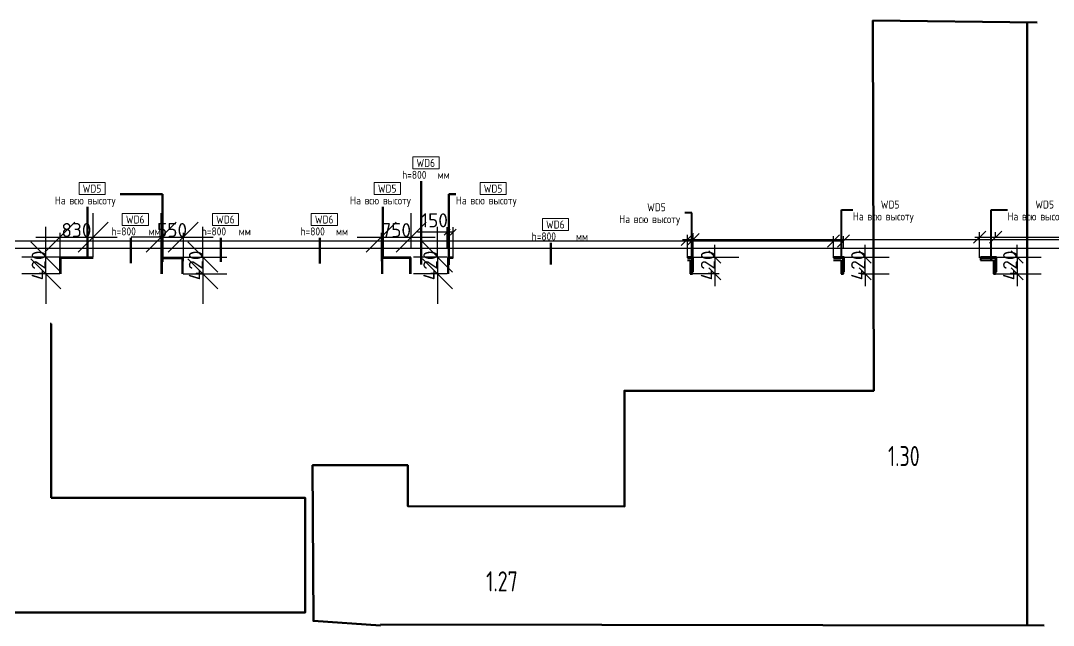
# Model space of a CAD drawing. Header units: millimetres. Extents: x -213547 to 415037, y -3642 to 106956.
# Drawn here: x 12982 to 38782, y 57722 to 72826 of the extents above; entities that cross this region are included whole.
import ezdxf

# ---------------------------------------------------------------- set-up
doc = ezdxf.new("R2010")
doc.units = ezdxf.units.MM
for name, color, linetype, lineweight in [('10)FK4', 3, 'Continuous', 50), ('5.5) Перег WD5', 3, 'Continuous', 40), ('A-AREA-IDEN', 7, 'Continuous', 9), ('A-WALL-IDEN', 7, 'Continuous', 9)]:
    doc.layers.add(name, color=color, linetype=linetype, lineweight=lineweight)
doc.styles.add('GOST Common_1', font='', dxfattribs={"width": 0.9, "height": 250})
doc.styles.add('ISOCPEUR_1', font='isocpeur.ttf', dxfattribs={"height": 350})
doc.styles.add('ISOCPEUR_4', font='isocpeur.ttf', dxfattribs={"width": 0.9, "height": 1000})
doc.styles.add('СПДС', font='ГОСТ тип А.ttf', dxfattribs={"width": 0.9})
doc.styles.get('GOST Common_1').set_extended_font_data('GOST Common')
doc.dimstyles.new('ISO-2_0_0_9К_Средний_округл2', dxfattribs={"dimscale": 304.8, "dimtxt": 199.196235, "dimasz": 0.492126, "dimexe": 0.393701, "dimexo": 0, "dimgap": 0, "dimtad": 1, "dimdec": 0, "dimrnd": 10, "dimzin": 0, "dimdsep": 46, "dimtxsty": 'ISOCPEUR_1', "dimblk1": 'OBLIQUE', "dimblk2": 'OBLIQUE', "dimsah": 1, "dimcen": 0.09, "dimdle": 0.393701, "dimazin": 0, "dimtfac": 1, "dimtdec": 4, "dimtix": 1, "dimtmove": 0, "dimatfit": 3, "dimfxl": 1, "dimtvp": 1, "dimtolj": 1, "dimtzin": 0, "dimarcsym": 2})
doc.dimstyles.new('ISO-2_0_0_9К_Средний_округл2_1', dxfattribs={"dimscale": 304.8, "dimtxt": 995.981176, "dimasz": 2.46063, "dimexe": 1.968504, "dimexo": 0, "dimgap": 0, "dimtad": 1, "dimdec": 0, "dimrnd": 10, "dimzin": 0, "dimdsep": 46, "dimtxsty": 'ISOCPEUR_4', "dimblk1": 'OBLIQUE', "dimblk2": 'OBLIQUE', "dimsah": 1, "dimcen": 0.09, "dimdle": 1.968504, "dimazin": 0, "dimtfac": 1, "dimtdec": 4, "dimtix": 1, "dimtmove": 0, "dimatfit": 3, "dimfxl": 1, "dimtvp": 1, "dimtolj": 1, "dimtzin": 0, "dimarcsym": 2})

# ---------------------------------------------------------------- blocks, each defined once
blk = doc.blocks.new('_Oblique')
at = {"color": 0, "linetype": 'ByBlock', "lineweight": -2}
blk.add_line((-0.5, -0.5), (0.5, 0.5), dxfattribs=at)
blk = doc.blocks.new('*D1951')
at = {"layer": '10)FK4', "color": 0, "lineweight": -2, "transparency": 16777216}
for p, q in [((23640, 67125), (23640, 67667)), ((23790, 66903), (23790, 67667)), ((23640, 67547), (22895, 67547)), ((23790, 67547), (23520, 67547))]:
    blk.add_line(p, q, dxfattribs=at)
at = {"layer": 'Defpoints', "color": 0, "transparency": 16777216}
for p in [(23790, 67547), (23640, 67125), (23790, 66903)]:
    blk.add_point(p, dxfattribs=at)
at = {"layer": '10)FK4', "color": 0, "lineweight": -2, "transparency": 16777216, "xscale": 150, "yscale": 150, "zscale": 150, "rotation": 180}
blk.add_blockref('_Oblique', (23640, 67547), dxfattribs=at)
at = {"layer": '10)FK4', "color": 0, "lineweight": -2, "transparency": 16777216, "xscale": 150, "yscale": 150, "zscale": 150}
blk.add_blockref('_Oblique', (23790, 67547), dxfattribs=at)
at = {"layer": '10)FK4', "color": 0, "transparency": 16777216, "insert": (22986, 68014), "char_height": 350, "width": 413.72, "attachment_point": 1, "line_spacing_factor": 1.149209, "style": 'ISOCPEUR_1'}
blk.add_mtext('\\A1;150', dxfattribs=at)
blk = doc.blocks.new('*D1952')
at = {"layer": '10)FK4', "color": 0, "lineweight": -2, "transparency": 16777216}
for p, q in [((23393, 66923), (23393, 67673)), ((23640, 66923), (22793, 66923)), ((23393, 66923), (23393, 66503)), ((23640, 66503), (22793, 66503)), ((23393, 66503), (23393, 65753))]:
    blk.add_line(p, q, dxfattribs=at)
at = {"layer": 'Defpoints', "color": 0, "transparency": 16777216}
for p in [(23640, 66923), (23393, 66503), (23640, 66503)]:
    blk.add_point(p, dxfattribs=at)
at = {"layer": '10)FK4', "color": 0, "lineweight": -2, "transparency": 16777216, "xscale": 750, "yscale": 750, "zscale": 750}
for p, rotation in [((23393, 66923), 270), ((23393, 66503), 90)]:
    blk.add_blockref('_Oblique', p, dxfattribs=dict(at, rotation=rotation))
at = {"layer": '10)FK4', "color": 0, "transparency": 16777216, "insert": (23218, 66713), "char_height": 350, "width": 478.07, "attachment_point": 5, "rotation": 90, "style": 'ISOCPEUR_1'}
blk.add_mtext('\\A1;420', dxfattribs=at)
blk = doc.blocks.new('*D1953')
at = {"layer": '10)FK4', "color": 0, "lineweight": -2, "transparency": 16777216}
for p, q in [((22740, 67125), (22740, 68019)), ((21390, 67419), (23340, 67419)), ((21990, 67525), (21990, 66819))]:
    blk.add_line(p, q, dxfattribs=at)
at = {"layer": 'Defpoints', "color": 0, "transparency": 16777216}
for p in [(21990, 67525), (22740, 67419), (22740, 67125)]:
    blk.add_point(p, dxfattribs=at)
at = {"layer": '10)FK4', "color": 0, "lineweight": -2, "transparency": 16777216, "xscale": 750, "yscale": 750, "zscale": 750, "rotation": 180}
blk.add_blockref('_Oblique', (21990, 67419), dxfattribs=at)
at = {"layer": '10)FK4', "color": 0, "lineweight": -2, "transparency": 16777216, "xscale": 750, "yscale": 750, "zscale": 750}
blk.add_blockref('_Oblique', (22740, 67419), dxfattribs=at)
at = {"layer": '10)FK4', "color": 0, "transparency": 16777216, "insert": (22365, 67594), "char_height": 350, "width": 455.09, "attachment_point": 5, "style": 'ISOCPEUR_1'}
blk.add_mtext('\\A1;750', dxfattribs=at)
blk = doc.blocks.new('*D1954')
at = {"layer": '10)FK4', "color": 0, "lineweight": -2, "transparency": 16777216}
for p, q in [((16490, 66923), (16490, 68021)), ((16490, 67421), (15740, 67421)), ((16490, 67421), (17040, 67421)), ((17040, 67527), (17040, 66821)), ((17040, 67421), (17790, 67421))]:
    blk.add_line(p, q, dxfattribs=at)
at = {"layer": 'Defpoints', "color": 0, "transparency": 16777216}
for p in [(17040, 67527), (17040, 67421), (16490, 66923)]:
    blk.add_point(p, dxfattribs=at)
at = {"layer": '10)FK4', "color": 0, "lineweight": -2, "transparency": 16777216, "xscale": 750, "yscale": 750, "zscale": 750}
blk.add_blockref('_Oblique', (16490, 67421), dxfattribs=at)
at = {"layer": '10)FK4', "color": 0, "lineweight": -2, "transparency": 16777216, "xscale": 750, "yscale": 750, "zscale": 750, "rotation": 180}
blk.add_blockref('_Oblique', (17040, 67421), dxfattribs=at)
at = {"layer": '10)FK4', "color": 0, "transparency": 16777216, "insert": (16765, 67596), "char_height": 350, "width": 455.09, "attachment_point": 5, "style": 'ISOCPEUR_1'}
blk.add_mtext('\\A1;550', dxfattribs=at)
blk = doc.blocks.new('*D1955')
at = {"layer": '10)FK4', "color": 0, "lineweight": -2, "transparency": 16777216}
for p, q in [((17533, 66923), (17533, 67673)), ((17040, 66923), (18133, 66923)), ((17533, 66923), (17533, 66503)), ((17040, 66503), (18133, 66503)), ((17533, 66503), (17533, 65753))]:
    blk.add_line(p, q, dxfattribs=at)
at = {"layer": 'Defpoints', "color": 0, "transparency": 16777216}
for p in [(17040, 66923), (17040, 66503), (17533, 66503)]:
    blk.add_point(p, dxfattribs=at)
at = {"layer": '10)FK4', "color": 0, "lineweight": -2, "transparency": 16777216, "xscale": 750, "yscale": 750, "zscale": 750}
for p, rotation in [((17533, 66923), 270), ((17533, 66503), 90)]:
    blk.add_blockref('_Oblique', p, dxfattribs=dict(at, rotation=rotation))
at = {"layer": '10)FK4', "color": 0, "transparency": 16777216, "insert": (17358, 66713), "char_height": 350, "width": 478.07, "attachment_point": 5, "rotation": 90, "style": 'ISOCPEUR_1'}
blk.add_mtext('\\A1;420', dxfattribs=at)
blk = doc.blocks.new('*D1956')
at = {"layer": '10)FK4', "color": 0, "lineweight": -2, "transparency": 16777216}
for p, q in [((14790, 66923), (14790, 68021)), ((13360, 67421), (15390, 67421)), ((13960, 67527), (13960, 66821))]:
    blk.add_line(p, q, dxfattribs=at)
at = {"layer": 'Defpoints', "color": 0, "transparency": 16777216}
for p in [(13960, 67527), (14790, 67421), (14790, 66923)]:
    blk.add_point(p, dxfattribs=at)
at = {"layer": '10)FK4', "color": 0, "lineweight": -2, "transparency": 16777216, "xscale": 750, "yscale": 750, "zscale": 750, "rotation": 180}
blk.add_blockref('_Oblique', (13960, 67421), dxfattribs=at)
at = {"layer": '10)FK4', "color": 0, "lineweight": -2, "transparency": 16777216, "xscale": 750, "yscale": 750, "zscale": 750}
blk.add_blockref('_Oblique', (14790, 67421), dxfattribs=at)
at = {"layer": '10)FK4', "color": 0, "transparency": 16777216, "insert": (14375, 67596), "char_height": 350, "width": 455.09, "attachment_point": 5, "style": 'ISOCPEUR_1'}
blk.add_mtext('\\A1;830', dxfattribs=at)
blk = doc.blocks.new('*D1957')
at = {"layer": '10)FK4', "color": 0, "lineweight": -2, "transparency": 16777216}
for p, q in [((13608, 66923), (13608, 67673)), ((13960, 66923), (13008, 66923)), ((13608, 66503), (13608, 66923)), ((13960, 66503), (13008, 66503)), ((13608, 66503), (13608, 65753))]:
    blk.add_line(p, q, dxfattribs=at)
at = {"layer": 'Defpoints', "color": 0, "transparency": 16777216}
for p in [(13608, 66923), (13960, 66923), (13960, 66503)]:
    blk.add_point(p, dxfattribs=at)
at = {"layer": '10)FK4', "color": 0, "lineweight": -2, "transparency": 16777216, "xscale": 750, "yscale": 750, "zscale": 750}
for p, rotation in [((13608, 66923), 270), ((13608, 66503), 90)]:
    blk.add_blockref('_Oblique', p, dxfattribs=dict(at, rotation=rotation))
at = {"layer": '10)FK4', "color": 0, "transparency": 16777216, "insert": (13433, 66713), "char_height": 350, "width": 478.07, "attachment_point": 5, "rotation": 90, "style": 'ISOCPEUR_1'}
blk.add_mtext('\\A1;420', dxfattribs=at)
blk = doc.blocks.new('М_стена2 - Типоразмер-30678229-План монтажа стен и перегородок 1 этажа в осях 1-12')
at = {"layer": 'A-WALL-IDEN'}
for p, q in [((3.26, 1.52), (-3.27, 1.52)), ((-3.27, 1.52), (-3.27, -1.48)), ((3.26, -1.48), (3.26, 1.52)), ((-3.27, -1.48), (3.26, -1.48))]:
    blk.add_line(p, q, dxfattribs=at)
blk = doc.blocks.new('*D1993')
at = {"layer": '5.5) Перег WD5', "color": 0, "lineweight": -2, "transparency": 16777216}
for p, q in [((29520, 67360), (29785, 67360)), ((29640, 66923), (29640, 67480)), ((29785, 66923), (29785, 67480)), ((29785, 67360), (76835, 67360))]:
    blk.add_line(p, q, dxfattribs=at)
at = {"layer": 'Defpoints', "color": 0, "transparency": 16777216}
for p in [(29785, 67360), (29640, 66923), (29785, 66923)]:
    blk.add_point(p, dxfattribs=at)
at = {"layer": '5.5) Перег WD5', "color": 0, "lineweight": -2, "transparency": 16777216, "xscale": 304.8, "yscale": 304.8, "zscale": 304.8, "rotation": 180}
blk.add_blockref('_Oblique', (29640, 67360), dxfattribs=at)
at = {"layer": '5.5) Перег WD5', "color": 0, "lineweight": -2, "transparency": 16777216, "xscale": 304.8, "yscale": 304.8, "zscale": 304.8}
blk.add_blockref('_Oblique', (29785, 67360), dxfattribs=at)
at = {"layer": '5.5) Перег WD5', "color": 0, "lineweight": 25, "transparency": 16777216, "insert": (76330, 67827), "char_height": 350, "width": 413.72, "attachment_point": 1, "line_spacing_factor": 1.149209, "style": 'ISOCPEUR_1'}
blk.add_mtext('\\A1;150', dxfattribs=at)
blk = doc.blocks.new('*D1994')
at = {"layer": '5.5) Перег WD5', "color": 0, "lineweight": -2, "transparency": 16777216}
for p, q in [((30325, 66923), (30325, 67228)), ((29785, 66923), (30925, 66923)), ((30325, 66923), (30325, 66503)), ((30431, 66503), (29725, 66503)), ((30325, 66503), (30325, 66198))]:
    blk.add_line(p, q, dxfattribs=at)
at = {"layer": 'Defpoints', "color": 0, "transparency": 16777216}
for p in [(29785, 66923), (30325, 66503), (30431, 66503)]:
    blk.add_point(p, dxfattribs=at)
at = {"layer": '5.5) Перег WD5', "color": 0, "lineweight": -2, "transparency": 16777216, "xscale": 304.8, "yscale": 304.8, "zscale": 304.8}
for p, rotation in [((30325, 66923), 270), ((30325, 66503), 90)]:
    blk.add_blockref('_Oblique', p, dxfattribs=dict(at, rotation=rotation))
at = {"layer": '5.5) Перег WD5', "color": 0, "lineweight": 25, "transparency": 16777216, "insert": (30150, 66713), "char_height": 350, "width": 478.07, "attachment_point": 5, "rotation": 90, "style": 'ISOCPEUR_1'}
blk.add_mtext('\\A1;420', dxfattribs=at)
blk = doc.blocks.new('*D1995')
at = {"layer": '5.5) Перег WD5', "color": 0, "lineweight": -2, "transparency": 16777216}
for p, q in [((33290, 66903), (33290, 67441)), ((33540, 67125), (33540, 67441)), ((33290, 67321), (-19258, 67321)), ((33540, 67321), (33170, 67321))]:
    blk.add_line(p, q, dxfattribs=at)
at = {"layer": 'Defpoints', "color": 0, "transparency": 16777216}
for p in [(33540, 67321), (33540, 67125), (33290, 66903)]:
    blk.add_point(p, dxfattribs=at)
at = {"layer": '5.5) Перег WD5', "color": 0, "lineweight": -2, "transparency": 16777216, "xscale": 304.8, "yscale": 304.8, "zscale": 304.8, "rotation": 180}
blk.add_blockref('_Oblique', (33290, 67321), dxfattribs=at)
at = {"layer": '5.5) Перег WD5', "color": 0, "lineweight": -2, "transparency": 16777216, "xscale": 304.8, "yscale": 304.8, "zscale": 304.8}
blk.add_blockref('_Oblique', (33540, 67321), dxfattribs=at)
at = {"layer": '5.5) Перег WD5', "color": 0, "lineweight": 25, "transparency": 16777216, "insert": (-19153, 67788), "char_height": 350, "width": 455.09, "attachment_point": 1, "line_spacing_factor": 1.149209, "style": 'ISOCPEUR_1'}
blk.add_mtext('\\A1;250', dxfattribs=at)
blk = doc.blocks.new('*D1996')
at = {"layer": '5.5) Перег WD5', "color": 0, "lineweight": -2, "transparency": 16777216}
for p, q in [((34080, 66923), (34080, 67228)), ((33559, 66923), (34680, 66923)), ((34080, 66503), (34080, 66923)), ((33973, 66503), (34680, 66503)), ((34080, 66503), (34080, 66198))]:
    blk.add_line(p, q, dxfattribs=at)
at = {"layer": 'Defpoints', "color": 0, "transparency": 16777216}
for p in [(33559, 66923), (34080, 66923), (33973, 66503)]:
    blk.add_point(p, dxfattribs=at)
at = {"layer": '5.5) Перег WD5', "color": 0, "lineweight": -2, "transparency": 16777216, "xscale": 304.8, "yscale": 304.8, "zscale": 304.8}
for p, rotation in [((34080, 66923), 270), ((34080, 66503), 90)]:
    blk.add_blockref('_Oblique', p, dxfattribs=dict(at, rotation=rotation))
at = {"layer": '5.5) Перег WD5', "color": 0, "lineweight": 25, "transparency": 16777216, "insert": (33905, 66713), "char_height": 350, "width": 478.07, "attachment_point": 5, "rotation": 90, "style": 'ISOCPEUR_1'}
blk.add_mtext('\\A1;420', dxfattribs=at)
blk = doc.blocks.new('*D1997')
at = {"layer": '5.5) Перег WD5', "color": 0, "lineweight": -2, "transparency": 16777216}
for p, q in [((36820, 67420), (37340, 67420)), ((36940, 66903), (36940, 67540)), ((37340, 67398), (37340, 67540)), ((37340, 67420), (92639, 67420))]:
    blk.add_line(p, q, dxfattribs=at)
at = {"layer": 'Defpoints', "color": 0, "transparency": 16777216}
for p in [(37340, 67420), (37340, 67398), (36940, 66903)]:
    blk.add_point(p, dxfattribs=at)
at = {"layer": '5.5) Перег WD5', "color": 0, "lineweight": -2, "transparency": 16777216, "xscale": 304.8, "yscale": 304.8, "zscale": 304.8, "rotation": 180}
blk.add_blockref('_Oblique', (36940, 67420), dxfattribs=at)
at = {"layer": '5.5) Перег WD5', "color": 0, "lineweight": -2, "transparency": 16777216, "xscale": 304.8, "yscale": 304.8, "zscale": 304.8}
blk.add_blockref('_Oblique', (37340, 67420), dxfattribs=at)
at = {"layer": '5.5) Перег WD5', "color": 0, "lineweight": 25, "transparency": 16777216, "insert": (92050, 67887), "char_height": 350, "width": 478.07, "attachment_point": 1, "line_spacing_factor": 1.149209, "style": 'ISOCPEUR_1'}
blk.add_mtext('\\A1;400', dxfattribs=at)
blk = doc.blocks.new('*D1998')
at = {"layer": '5.5) Перег WD5', "color": 0, "lineweight": -2, "transparency": 16777216}
for p, q in [((37877, 66923), (37877, 67228)), ((37360, 66923), (38477, 66923)), ((37877, 66923), (37877, 66503)), ((37340, 66503), (38477, 66503)), ((37877, 66503), (37877, 66198))]:
    blk.add_line(p, q, dxfattribs=at)
at = {"layer": 'Defpoints', "color": 0, "transparency": 16777216}
for p in [(37360, 66923), (37340, 66503), (37877, 66503)]:
    blk.add_point(p, dxfattribs=at)
at = {"layer": '5.5) Перег WD5', "color": 0, "lineweight": -2, "transparency": 16777216, "xscale": 304.8, "yscale": 304.8, "zscale": 304.8}
for p, rotation in [((37877, 66923), 270), ((37877, 66503), 90)]:
    blk.add_blockref('_Oblique', p, dxfattribs=dict(at, rotation=rotation))
at = {"layer": '5.5) Перег WD5', "color": 0, "lineweight": 25, "transparency": 16777216, "insert": (37702, 66713), "char_height": 350, "width": 478.07, "attachment_point": 5, "rotation": 90, "style": 'ISOCPEUR_1'}
blk.add_mtext('\\A1;420', dxfattribs=at)
blk = doc.blocks.new('*D1999')
at = {"layer": '5.5) Перег WD5', "color": 0, "lineweight": -2, "transparency": 16777216}
for p, q in [((43100, 67346), (43100, 67017)), ((43100, 67137), (-12198, 67137)), ((43438, 67137), (42980, 67137)), ((43438, 66923), (43438, 67257))]:
    blk.add_line(p, q, dxfattribs=at)
at = {"layer": 'Defpoints', "color": 0, "transparency": 16777216}
for p in [(43100, 67346), (43438, 67137), (43438, 66923)]:
    blk.add_point(p, dxfattribs=at)
at = {"layer": '5.5) Перег WD5', "color": 0, "lineweight": -2, "transparency": 16777216, "xscale": 304.8, "yscale": 304.8, "zscale": 304.8, "rotation": 180}
blk.add_blockref('_Oblique', (43100, 67137), dxfattribs=at)
at = {"layer": '5.5) Перег WD5', "color": 0, "lineweight": -2, "transparency": 16777216, "xscale": 304.8, "yscale": 304.8, "zscale": 304.8}
blk.add_blockref('_Oblique', (43438, 67137), dxfattribs=at)
at = {"layer": '5.5) Перег WD5', "color": 0, "lineweight": 25, "transparency": 16777216, "insert": (-12087, 67603), "char_height": 350, "width": 478.07, "attachment_point": 1, "line_spacing_factor": 1.149209, "style": 'ISOCPEUR_1'}
blk.add_mtext('\\A1;340', dxfattribs=at)

msp = doc.modelspace()

# ---------------------------------------------------------------- linework, layer by layer
at = {"layer": '10)FK4', "color": 18, "true_color": 0x000000}
for p, q in [((22991.2, 66739.6), (22991.2, 68815.9)), ((16527.6, 68495.5), (15470.6, 68495.5)), ((16527.6, 66802), (16527.6, 68495.5)), ((23677.8, 68495.5), (23853.2, 68495.5)), ((23677.8, 66728.2), (23677.8, 68495.5)), ((14652.1, 66885.5), (14652.1, 68175)), ((14652.1, 66885.5), (14652.1, 68175)), ((22027.8, 66885.5), (22027.8, 68175)), ((15731.9, 66772.5), (15731.9, 67403.1)), ((17985.4, 66800.3), (17985.4, 67403.1)), ((20452.3, 66763.2), (20452.3, 67403.1)), ((26227.8, 66739.6), (26227.8, 67277.5))]:
    msp.add_line(p, q, dxfattribs=at)
at = {"layer": '10)FK4'}
for points in [[(21974.7, 57722.4), (20294.7, 57831.4), (20274.7, 61722.4), (22654.7, 61722.4), (22654.7, 60701.4), (28066.2, 60688.7), (28066.2, 63581.4), (34295.7, 63581.4), (34274.7, 72826.4), (38374.7, 72782.7)], [(38128.6, 72777.7), (38128.6, 57743.4)], [(13743.7, 60909.2), (13743.7, 60909.2), (13743.7, 65250.2), (13715.4, 65250.2)], [(13743.7, 60909.2), (20089.8, 60909.2), (20089.8, 58039.6), (1334.7, 58039.6)], [(38554.7, 57722.4), (21974.7, 57743.4)]]:
    msp.add_lwpolyline(points, dxfattribs=at)
at = {"layer": '5.5) Перег WD5'}
for p, q in [((29750.6, 68029.9), (29572.6, 68029.9)), ((29750.6, 66788.2), (29750.6, 68029.9)), ((33492.9, 68097.3), (33772.4, 68097.3)), ((33492.9, 66875.1), (33492.9, 68097.3)), ((37231.4, 68097.3), (37633.8, 68097.3)), ((37231.4, 66851.1), (37231.4, 68097.3)), ((13972.8, 66503), (13972.8, 66910.5)), ((14790.3, 66910.5), (13972.8, 66910.5)), ((13985.3, 66503), (13985.3, 66898)), ((14790.3, 66898), (13985.3, 66898)), ((16502.6, 66910.5), (17027.8, 66910.5)), ((16502.6, 66503), (16502.6, 66910.5)), ((16515.1, 66898), (17015.3, 66898)), ((16515.1, 66503), (16515.1, 66898)), ((17015.3, 66898), (17015.3, 66503)), ((17027.8, 66910.5), (17027.8, 66503)), ((22002.8, 66910.5), (22002.8, 66503)), ((22727.8, 66910.5), (22002.8, 66910.5)), ((22015.3, 66898), (22015.3, 66503)), ((22715.3, 66898), (22015.3, 66898)), ((22715.3, 66503), (22715.3, 66898)), ((22727.8, 66503), (22727.8, 66910.5)), ((23652.8, 66910.5), (23652.8, 66503)), ((23790.3, 66910.5), (23652.8, 66910.5)), ((23665.3, 66898), (23665.3, 66503)), ((23790.3, 66898), (23665.3, 66898)), ((29785.3, 66923), (29640.3, 66923)), ((29640.3, 66923), (29640.3, 66903)), ((29772.8, 66910.5), (29640.3, 66910.5)), ((29760.3, 66898), (29640.3, 66898)), ((29640.3, 66848), (29710.3, 66848)), ((29710.3, 66848), (29710.3, 66503)), ((29760.3, 66503), (29760.3, 66898)), ((29772.8, 66553), (29772.8, 66910.5)), ((29785.3, 66553), (29785.3, 66923)), ((33558.8, 66923), (33290.3, 66923)), ((33290.3, 66923), (33290.3, 66903)), ((33546.3, 66910.5), (33290.3, 66910.5)), ((33533.8, 66898), (33290.3, 66898)), ((33290.3, 66848), (33483.8, 66848)), ((33483.8, 66848), (33483.8, 66503)), ((33533.8, 66503), (33533.8, 66898)), ((33546.3, 66553), (33546.3, 66910.5)), ((33558.8, 66553), (33558.8, 66923)), ((37360.3, 66923), (36960.1, 66923)), ((36960.1, 66923), (36960.1, 66848)), ((37347.8, 66910.5), (36960.1, 66910.5)), ((37335.3, 66898), (36960.1, 66898)), ((36960.1, 66848), (37285.3, 66848)), ((37285.3, 66848), (37285.3, 66503)), ((37335.3, 66503), (37335.3, 66898)), ((37347.8, 66553), (37347.8, 66910.5)), ((37360.3, 66553), (37360.3, 66923)), ((29710.3, 66503), (29765.3, 66503)), ((29765.3, 66503), (29765.3, 66553)), ((29765.3, 66553), (29785.3, 66553)), ((33483.8, 66503), (33540.3, 66503)), ((33540.3, 66503), (33540.3, 66553)), ((33540.3, 66553), (33558.8, 66553)), ((37285.3, 66503), (37340.3, 66503)), ((37340.3, 66503), (37340.3, 66553)), ((37340.3, 66553), (37360.3, 66553))]:
    msp.add_line(p, q, dxfattribs=at)

# ---------------------------------------------------------------- block references
at = {"layer": '10)FK4', "color": 18, "true_color": 0x000000, "xscale": 99.99999999999993, "yscale": 99.99999999999993, "zscale": 99.99999999999993}
for p in [(23107.8, 69274.4), (14768.7, 68633.5), (22144.4, 68633.5), (24788.3, 68633.5), (15848.5, 67861.6), (18102, 67861.6), (20568.9, 67861.6), (26344.4, 67735.9)]:
    msp.add_blockref('М_стена2 - Типоразмер-30678229-План монтажа стен и перегородок 1 этажа в осях 1-12', p, dxfattribs=at)

# ---------------------------------------------------------------- texts
at = {"layer": '10)FK4', "color": 18, "lineweight": 25, "true_color": 0x000000, "char_height": 200, "attachment_point": 1, "style": 'GOST Common_1'}
for s, insert, width in [('WD6', (22871.3, 69372.4), 584.43), ('h=800', (22512, 69075.5), 793.671), ('мм', (23398.2, 69075.5), 360.759), ('WD5', (14532.2, 68731.5), 584.43), ('WD5', (21907.9, 68731.5), 584.43), ('WD5', (24551.8, 68731.5), 584.43), ('На', (13833.5, 68434.6), 360.759), ('\\fGOST Common|b0|i0|c204|p34|;\\W.9; ', (14131.2, 68434.6), 79.367), ('всю', (14196.7, 68434.6), 476.202), ('\\fGOST Common|b0|i0|c204|p34|;\\W.9; ', (14589.6, 68434.6), 79.367), ('высоту', (14655, 68434.6), 981.265), ('На', (21209.3, 68434.6), 360.759), ('\\fGOST Common|b0|i0|c204|p34|;\\W.9; ', (21506.9, 68434.6), 79.367), ('всю', (21572.4, 68434.6), 476.202), ('\\fGOST Common|b0|i0|c204|p34|;\\W.9; ', (21965.3, 68434.6), 79.367), ('высоту', (22030.8, 68434.6), 981.265), ('На', (23853.2, 68434.6), 360.759), ('\\fGOST Common|b0|i0|c204|p34|;\\W.9; ', (24150.8, 68434.6), 79.367), ('всю', (24216.3, 68434.6), 476.202), ('\\fGOST Common|b0|i0|c204|p34|;\\W.9; ', (24609.2, 68434.6), 79.367), ('высоту', (24674.7, 68434.6), 981.265), ('WD6', (15612, 67959.6), 584.43), ('WD6', (17865.6, 67959.6), 584.43), ('WD6', (20332.4, 67959.6), 584.43), ('\\fGOST Common|b0|i0|c204|p34|;\\W.9; ', (28233.1, 67969), 79.367), ('\\fGOST Common|b0|i0|c204|p34|;\\W.9; ', (28691.5, 67969), 79.367), ('\\fGOST Common|b0|i0|c204|p34|;\\W.9; ', (34070.1, 68036.4), 79.367), ('\\fGOST Common|b0|i0|c204|p34|;\\W.9; ', (34528.5, 68036.4), 79.367), ('\\fGOST Common|b0|i0|c204|p34|;\\W.9; ', (37931.4, 68036.4), 79.367), ('\\fGOST Common|b0|i0|c204|p34|;\\W.9; ', (38389.8, 68036.4), 79.367), ('h=800', (15252.6, 67662.7), 793.671), ('мм', (16176.9, 67662.7), 360.759), ('h=800', (17506.2, 67662.7), 793.671), ('мм', (18430.5, 67662.7), 360.759), ('h=800', (19973.1, 67662.7), 793.671), ('мм', (20859.4, 67662.7), 360.759), ('WD6', (26107.9, 67834), 584.43), ('h=800', (25748.6, 67537.1), 793.671), ('мм', (26855, 67535.2), 360.759)]:
    msp.add_mtext(s, dxfattribs=dict(at, insert=insert, width=width))
at = {"layer": '5.5) Перег WD5', "char_height": 200, "attachment_point": 1, "style": 'GOST Common_1'}
for s, insert, width in [('WD5', (28634.2, 68265.9), 584.43), ('WD5', (34471.1, 68333.3), 584.43), ('WD5', (38332.5, 68333.3), 584.43), ('На', (27935.5, 67969), 360.759), ('всю', (28298.6, 67969), 476.202), ('высоту', (28757, 67969), 981.265), ('На', (33772.4, 68036.4), 360.759), ('всю', (34135.6, 68036.4), 476.202), ('высоту', (34593.9, 68036.4), 981.265), ('На', (37633.8, 68036.4), 360.759), ('всю', (37996.9, 68036.4), 476.202), ('высоту', (38455.3, 68036.4), 981.265)]:
    msp.add_mtext(s, dxfattribs=dict(at, insert=insert, width=width))
at = {"layer": 'A-AREA-IDEN', "char_height": 500, "width": 1212.151, "attachment_point": 1, "style": 'СПДС'}
for s, insert in [('1.30', (34650.1, 62201.1)), ('1.27', (24611.7, 59070.9))]:
    msp.add_mtext(s, dxfattribs=dict(at, insert=insert))

# ---------------------------------------------------------------- dimensions: what is measured, and where the dimension line sits
at = {"layer": '10)FK4', "color": 18, "true_color": 0x000000}
for base, p1, p2, override, picture, middle in [((14790.3, 67420.7), (13960.3, 67526.8), (14790.3, 66923), {"dimtxt": 200, "dimpost": '<>', "dimtxsty": 'ISOCPEUR_1', "dimfxl": 1026.356407}, '*D1956', (14375.3, 67595.7)), ((17040.3, 67420.7), (16490.1, 66923), (17040.3, 67526.8), {"dimtxt": 200, "dimpost": '<>', "dimtxsty": 'ISOCPEUR_1', "dimfxl": 816.878158}, '*D1954', (16765.2, 67595.7)), ((22740.3, 67418.9), (21990.3, 67525), (22740.3, 67125), {"dimtxt": 200, "dimpost": '<>', "dimtxsty": 'ISOCPEUR_1', "dimfxl": 849.98556}, '*D1953', (22365.3, 67593.9))]:
    dim = msp.add_linear_dim(base=base, p1=p1, p2=p2, dimstyle='ISO-2_0_0_9К_Средний_округл2_1', override=override, dxfattribs=at)
    dim.commit()
    dim.dimension.update_dxf_attribs({"geometry": picture, "text_midpoint": middle})
dim = msp.add_linear_dim(base=(23790.3, 67546.9), p1=(23640.3, 67125), p2=(23790.3, 66903), dimstyle='ISO-2_0_0_9К_Средний_округл2', override={"dimtxt": 200, "dimpost": '<>', "dimtxsty": 'ISOCPEUR_1', "dimfxl": 267.925361}, dxfattribs=at)
dim.commit()
dim.dimension.update_dxf_attribs({"geometry": '*D1951', "text_midpoint": (23192.8, 67546.9), "dimtype": 160})
for base, p1, p2, picture, middle in [((13607.7, 66923), (13960.3, 66503), (13960.3, 66923), '*D1957', (13432.7, 66713)), ((17533.2, 66503), (17040.3, 66923), (17040.3, 66503), '*D1955', (17358.2, 66713)), ((23393.2, 66503), (23640.3, 66923), (23640.3, 66503), '*D1952', (23218.2, 66713))]:
    dim = msp.add_linear_dim(base=base, p1=p1, p2=p2, angle=90, dimstyle='ISO-2_0_0_9К_Средний_округл2_1', override={"dimtxt": 200, "dimpost": '<>', "dimtxsty": 'ISOCPEUR_1', "dimfxl": 420}, dxfattribs=at)
    dim.commit()
    dim.dimension.update_dxf_attribs({"geometry": picture, "text_midpoint": middle})
at = {"layer": '5.5) Перег WD5', "lineweight": 25}
for base, p1, p2, override, picture, middle in [((37340.3, 67420.2), (36940.1, 66903), (37340.3, 67398.3), {"dimasz": 1, "dimpost": '<>', "dimtxsty": 'ISOCPEUR_1', "dimfxl": 636.772131}, '*D1997', (92288.6, 67420.2)), ((33540.3, 67321.4), (33290.3, 66903), (33540.3, 67125), {"dimasz": 1, "dimpost": '<>', "dimtxsty": 'ISOCPEUR_1', "dimfxl": 334.341113}, '*D1995', (-18925.8, 67321.4)), ((43438, 67136.7), (43100.3, 67346.4), (43438, 66923), {"dimasz": 1, "dimpost": '<>', "dimtxsty": 'ISOCPEUR_1', "dimfxl": 541.557033}, '*D1999', (-11848, 67136.7)), ((29785.3, 67360.4), (29640.3, 66923), (29785.3, 66923), {"dimasz": 1, "dimpost": '<>', "dimtxsty": 'ISOCPEUR_1', "dimfxl": 145.000007}, '*D1993', (76537.1, 67360.4))]:
    dim = msp.add_linear_dim(base=base, p1=p1, p2=p2, dimstyle='ISO-2_0_0_9К_Средний_округл2', override=override, dxfattribs=at)
    dim.commit()
    dim.dimension.update_dxf_attribs({"geometry": picture, "text_midpoint": middle, "dimtype": 160})
for base, p1, p2, override, picture, middle in [((30324.9, 66503), (29785.3, 66923), (30431, 66503), {"dimasz": 1, "dimpost": '<>', "dimtxsty": 'ISOCPEUR_1', "dimfxl": 770.232318}, '*D1994', (30149.9, 66713)), ((34079.5, 66923), (33973.5, 66503), (33558.8, 66923), {"dimasz": 1, "dimpost": '<>', "dimtxsty": 'ISOCPEUR_1', "dimfxl": 590.201513}, '*D1996', (33904.5, 66713)), ((37877.2, 66503), (37360.3, 66923), (37340.3, 66503), {"dimasz": 1, "dimpost": '<>', "dimtxsty": 'ISOCPEUR_1', "dimfxl": 420.475921}, '*D1998', (37702.2, 66713))]:
    dim = msp.add_linear_dim(base=base, p1=p1, p2=p2, angle=90, dimstyle='ISO-2_0_0_9К_Средний_округл2_1', override=override, dxfattribs=at)
    dim.commit()
    dim.dimension.update_dxf_attribs({"geometry": picture, "text_midpoint": middle})

doc.saveas('drawing.dxf')
